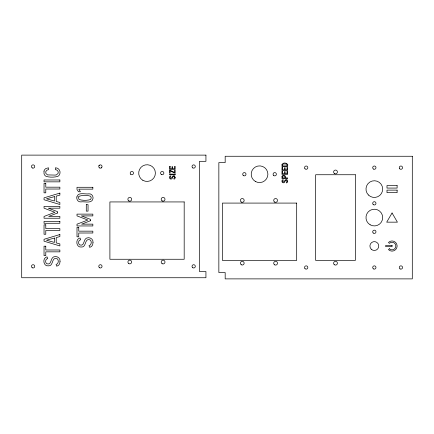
<?xml version="1.0" encoding="UTF-8"?>
<svg xmlns="http://www.w3.org/2000/svg" width="434" height="434" viewBox="0 0 434 434"><rect width="100%" height="100%" fill="white"/><g stroke="black" fill="none" stroke-linecap="round" stroke-linejoin="round"><path stroke-width="0.65" d="M98.985 165.685L99.245 165.343M101.23 167.931L101.572 167.67M86.295 204.68L86.285 211.13L88.037 211.13L88.048 204.68L86.295 204.68M282.002 164.535L281.975 166.585L287.634 166.585C289.315 162.929 282.984 161.703 282.002 164.535M76.883 196.938C76.248 199.461 78.169 202.19 80.881 201.897C84.337 201.159 91.764 204.083 92.936 198.794C93.576 196.276 91.655 193.548 88.943 193.835C85.487 194.584 78.039 191.644 76.883 196.938M60.038 261.425L59.686 263.65L58.595 265.288L56.751 266.232L56.029 264.463C58.313 263.948 58.883 260.986 57.679 259.228L56.919 258.653C51.38 256.754 53.653 266.368 48.445 265.847C43.216 266.693 42.082 257.818 47.029 256.825L47.751 258.55C45.603 258.957 45.049 261.642 46.226 263.254L46.97 263.818C51.624 265.348 50.36 258.425 53.453 256.971C56.556 255.555 60.581 257.753 60.038 261.425M93.006 242.595L92.654 244.819L91.563 246.458L89.713 247.396L88.997 245.633C91.276 245.118 91.845 242.156 90.641 240.398L89.887 239.823C84.342 237.924 86.616 247.537 81.413 247.017C76.178 247.863 75.049 238.988 79.997 237.995L80.713 239.72C78.57 240.127 78.011 242.812 79.189 244.423L79.932 244.988C84.592 246.517 83.323 239.595 86.42 238.136C89.523 236.725 93.543 238.922 93.006 242.595M175.222 177.501L174.935 178.613L174.045 179.215L173.79 178.586L174.598 177.501L174.105 176.508C172.124 175.83 172.938 179.264 171.077 179.079C169.211 179.378 168.804 176.209 170.573 175.857L170.828 176.47L170.068 177.387L170.551 178.352C172.162 178.39 173.936 172.765 175.222 177.501M287.693 181.233L287.406 182.351L286.516 182.953L286.261 182.318L287.069 181.233L286.576 180.246C284.596 179.567 285.409 183.002 283.554 182.817C281.682 183.115 281.281 179.947 283.044 179.595L283.304 180.208L282.539 181.124L283.022 182.09C284.633 182.128 286.407 176.502 287.693 181.233M44.008 171.115L44.024 173.687A4.063 4.063 0 0 0 46.199 176.405C49.861 177.414 54.049 177.419 57.717 176.405A4.063 4.063 0 0 0 59.887 173.687C60.782 170.757 58.454 167.714 55.4 167.801L55.4 169.672C57.337 169.672 58.823 171.652 58.031 173.486L56.377 174.897L55.064 175.086L47.534 174.907L45.879 173.492L45.749 171.674L46.97 170.123L48.51 169.672L48.51 167.801L46.015 168.473A3.998 3.998 0 0 0 44.008 171.115M282.019 176.307L281.975 178.586L287.634 178.586L287.634 177.918L285.436 177.918C286.538 175.575 282.849 174.126 282.019 176.307M282.659 164.481L282.599 165.924L287.004 165.924L286.95 164.481L286.489 164.009L283.51 163.954L282.659 164.481M78.722 196.906L78.722 198.826L79.178 199.504C82.644 200.633 87.174 200.633 90.635 199.504L91.254 197.866L90.635 196.228C87.18 195.088 82.639 195.088 79.178 196.228L78.722 196.906M282.659 176.394L282.599 177.918L284.812 177.918C285.626 176.367 283.603 175.2 282.659 176.394M392.054 212.986L386.694 222.159L397.414 222.159L392.054 212.986M389.374 248.72L388.473 249.626A5.062 5.062 0 0 0 395.634 249.626A5.062 5.062 0 0 0 395.634 242.465A5.062 5.062 0 0 0 388.473 242.465L389.374 243.371A3.787 3.787 0 0 1 394.728 243.371A3.787 3.787 0 0 1 394.728 248.72A3.787 3.787 0 0 1 389.374 248.72M57.576 212.986L48.7 216.425L59.876 216.425L59.876 218.237L44.035 218.237L44.035 216.447L54.885 212.318L44.035 208.168L44.035 206.405L59.876 206.405L59.876 208.19L48.396 208.19L57.576 211.656L57.576 212.986M90.543 220.705L81.63 224.15L92.843 224.15L92.843 225.957L77.002 225.957L77.002 224.172L87.852 220.038L77.002 215.888L77.002 214.125L92.843 214.125L92.843 215.91L81.364 215.91L90.543 219.376L90.543 220.705M59.876 193.097L44.035 197.85L44.035 199.743L59.876 204.495L59.876 202.472L56.214 201.468L56.214 196.13L59.876 195.126L59.876 193.097M59.876 234.534L44.035 239.286L44.035 241.179L59.876 245.932L59.876 243.903L56.214 242.904L56.214 237.566L59.876 236.563L59.876 234.534M54.472 196.607L46.465 198.799L54.472 200.991L54.472 196.607M54.472 238.044L46.465 240.235L54.472 242.427L54.472 238.044M205.933 155.117L21.7 155.117L21.7 277.738L205.933 277.738L205.933 271.538L199.477 271.538L199.477 161.318L205.933 161.318L205.933 155.117M412.3 156.262L225.175 156.262L225.175 162.593L218.85 162.593L218.85 272.557L225.175 272.557L225.175 278.883L412.3 278.883L412.3 156.262M170.128 166.352L169.504 166.352L169.504 169.385L175.162 169.385L175.162 166.352L174.533 166.352L174.533 168.718L172.667 168.718L172.661 166.667L172.038 166.667L172.038 168.718L170.128 168.718L170.128 166.352M282.599 167.443L281.975 167.443L281.975 170.475L287.634 170.475L287.634 167.443L287.004 167.443L287.004 169.808L285.138 169.808L285.133 167.757L284.509 167.757L284.514 169.808L282.599 169.808L282.599 167.443M170.047 170.28L169.504 170.28L169.504 173.085L170.117 173.085L170.117 171.012L175.162 173.155L175.162 170.22L174.544 170.22L174.544 172.406L170.047 170.28M282.599 171.332L281.975 171.332L281.975 174.365L287.634 174.365L287.634 171.332L287.004 171.332L287.004 173.698L285.138 173.698L285.133 171.642L284.509 171.642L284.514 173.698L282.599 173.698L282.599 171.332M175.162 174.137L169.504 174.137L169.504 174.799L175.162 174.799L175.162 174.137M355.354 174.739L315.67 174.739L315.67 260.411L355.354 260.411L355.354 174.739M59.876 179.98L44.035 179.98L44.035 181.846L59.876 181.846L59.876 179.98M45.776 183.392L44.035 183.392L44.035 192.826L45.776 192.826L45.776 189.034L59.876 189.023L59.876 187.184L45.776 187.184L45.776 183.392M397.115 185.54L386.992 185.54L386.992 188.074L397.115 188.074L397.115 185.54M92.843 187.287L77.002 187.287L77.002 189.522L78.494 191.768L80.431 191.768L78.809 189.143L92.843 189.143L92.843 187.287M397.115 190.13L386.992 190.13L386.992 192.658L397.115 192.658L397.115 190.13M184.184 201.935L109.9 201.935L109.9 259.261L184.184 259.261L184.184 201.935M296.688 203.085L222.409 203.085L222.409 260.411L296.688 260.411L296.688 203.085M59.876 221.416L44.035 221.416L44.035 223.282L59.876 223.282L59.876 221.416M45.776 224.828L44.035 224.828L44.035 234.262L45.776 234.262L45.776 230.47L59.876 230.459L59.876 228.62L45.776 228.62L45.776 224.828M78.744 227.373L77.002 227.373L77.002 236.807L78.744 236.807L78.744 233.015L92.843 233.004L92.843 231.165L78.744 231.165L78.744 227.373M392.054 245.411L385.728 245.411L385.728 246.68L392.054 246.68L392.054 245.411M45.776 246.203L44.035 246.203L44.035 255.637L45.776 255.637L45.776 251.845L59.876 251.839L59.876 249.995L45.776 249.995L45.776 246.203M142.867 180.316A8.354 8.354 0 0 0 155.394 173.085A8.354 8.354 0 0 0 142.867 165.853A8.354 8.354 0 0 0 142.867 180.316M130.694 174.251A1.644 1.644 0 0 0 133.444 173.513A1.644 1.644 0 0 0 131.431 171.495A1.644 1.644 0 0 0 130.694 174.251M161.405 174.511A1.644 1.644 0 0 0 163.873 173.085A1.644 1.644 0 0 0 161.405 171.663A1.644 1.644 0 0 0 161.405 174.511M192.848 167.931A1.644 1.644 0 0 0 195.316 166.504A1.644 1.644 0 0 0 192.848 165.083A1.644 1.644 0 0 0 192.848 167.931M192.848 267.773A1.644 1.644 0 0 0 195.316 266.346A1.644 1.644 0 0 0 192.848 264.924A1.644 1.644 0 0 0 192.848 267.773M99.587 267.773A1.644 1.644 0 0 0 102.055 266.346A1.644 1.644 0 0 0 99.587 264.924A1.644 1.644 0 0 0 99.587 267.773M99.587 167.931A1.644 1.644 0 0 0 102.055 166.504A1.644 1.644 0 0 0 99.587 165.083A1.644 1.644 0 0 0 99.587 167.931M32.268 267.773A1.644 1.644 0 0 0 34.736 266.346A1.644 1.644 0 0 0 32.268 264.924A1.644 1.644 0 0 0 32.268 267.773M32.268 167.931A1.644 1.644 0 0 0 34.736 166.504A1.644 1.644 0 0 0 32.268 165.083A1.644 1.644 0 0 0 32.268 167.931M162.148 263.688A1.899 1.899 0 0 0 164.996 262.044A1.899 1.899 0 0 0 162.148 260.4A1.899 1.899 0 0 0 162.148 263.688M128.822 200.926A1.899 1.899 0 0 0 131.67 199.282A1.899 1.899 0 0 0 128.822 197.638A1.899 1.899 0 0 0 128.822 200.926M162.148 200.926A1.899 1.899 0 0 0 164.996 199.282A1.899 1.899 0 0 0 162.148 197.638A1.899 1.899 0 0 0 162.148 200.926M128.838 263.628A1.866 1.866 0 0 0 131.638 262.011A1.866 1.866 0 0 0 128.838 260.4A1.866 1.866 0 0 0 128.838 263.628M334.565 173.6A1.899 1.899 0 0 0 337.408 171.956A1.899 1.899 0 0 0 334.565 170.312A1.899 1.899 0 0 0 334.565 173.6M334.169 264.534A1.899 1.899 0 0 0 337.348 263.682A1.899 1.899 0 0 0 335.021 261.36A1.899 1.899 0 0 0 334.169 264.534M373.517 268.917A1.644 1.644 0 0 0 375.98 267.496A1.644 1.644 0 0 0 373.517 266.069A1.644 1.644 0 0 0 373.517 268.917M400.088 268.917A1.644 1.644 0 0 0 402.557 267.496A1.644 1.644 0 0 0 400.088 266.069A1.644 1.644 0 0 0 400.088 268.917M305.015 168.815A1.644 1.644 0 0 0 307.766 168.077A1.644 1.644 0 0 0 305.753 166.065A1.644 1.644 0 0 0 305.015 168.815M243.197 175.396A1.644 1.644 0 0 0 245.953 174.658A1.644 1.644 0 0 0 243.935 172.645A1.644 1.644 0 0 0 243.197 175.396M273.566 175.396A1.644 1.644 0 0 0 276.322 174.658A1.644 1.644 0 0 0 274.304 172.645A1.644 1.644 0 0 0 273.566 175.396M255.371 181.466A8.354 8.354 0 0 0 267.897 174.235A8.354 8.354 0 0 0 255.371 166.998A8.354 8.354 0 0 0 255.371 181.466M305.015 268.657A1.644 1.644 0 0 0 307.766 267.919A1.644 1.644 0 0 0 305.753 265.906A1.644 1.644 0 0 0 305.015 268.657M373.517 169.076A1.644 1.644 0 0 0 375.98 167.654A1.644 1.644 0 0 0 373.517 166.227A1.644 1.644 0 0 0 373.517 169.076M373.175 204.501A1.644 1.644 0 0 0 375.925 203.763A1.644 1.644 0 0 0 373.913 201.75A1.644 1.644 0 0 0 373.175 204.501M370.159 224.807A8.354 8.354 0 0 0 382.69 217.575A8.354 8.354 0 0 0 370.159 210.338A8.354 8.354 0 0 0 370.159 224.807M368.433 195.007A8.354 8.354 0 0 0 382.403 191.264A8.354 8.354 0 0 0 372.177 181.032A8.354 8.354 0 0 0 368.433 195.007M373.175 232.971A1.644 1.644 0 0 0 375.925 232.233A1.644 1.644 0 0 0 373.913 230.221A1.644 1.644 0 0 0 373.175 232.971M371.206 249.176A4.427 4.427 0 0 0 378.616 247.19A4.427 4.427 0 0 0 373.191 241.765A4.427 4.427 0 0 0 371.206 249.176M399.747 168.815A1.644 1.644 0 0 0 402.502 168.077A1.644 1.644 0 0 0 400.484 166.065A1.644 1.644 0 0 0 399.747 168.815M241.342 264.778A1.866 1.866 0 0 0 244.141 263.161A1.866 1.866 0 0 0 241.342 261.545A1.866 1.866 0 0 0 241.342 264.778M274.651 264.838A1.899 1.899 0 0 0 277.5 263.194A1.899 1.899 0 0 0 274.651 261.55A1.899 1.899 0 0 0 274.651 264.838M274.651 202.07A1.899 1.899 0 0 0 277.5 200.427A1.899 1.899 0 0 0 274.651 198.783A1.899 1.899 0 0 0 274.651 202.07M241.326 202.07A1.899 1.899 0 0 0 244.174 200.427A1.899 1.899 0 0 0 241.326 198.783A1.899 1.899 0 0 0 241.326 202.07"/></g></svg>
